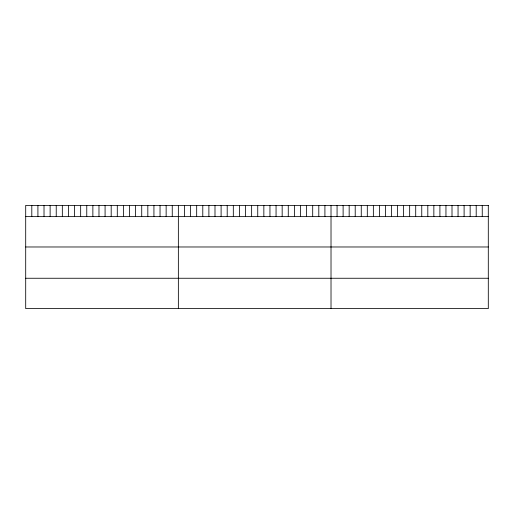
<?xml version="1.0" encoding="UTF-8"?>
<svg xmlns="http://www.w3.org/2000/svg" width="514" height="514" viewBox="0 0 514 514"><rect width="100%" height="100%" fill="white"/><g stroke="black" fill="none" stroke-linecap="round" stroke-linejoin="round"><path stroke-width="0.77" d="M25.7 216.625L488.3 216.625M25.7 246.977L488.3 246.977M25.7 278.254L488.3 278.254M482.248 205.388L482.248 216.625M476.202 205.388L476.202 216.625M470.149 205.388L470.149 216.625M464.103 205.388L464.103 216.625M458.051 205.388L458.051 216.625M452.005 205.388L452.005 216.625M445.953 205.388L445.953 216.625M439.907 205.388L439.907 216.625M433.855 205.388L433.855 216.625M427.809 205.388L427.809 216.625M421.756 205.388L421.756 216.625M415.71 205.388L415.71 216.625M409.658 205.388L409.658 216.625M403.606 205.388L403.606 216.625M397.56 205.388L397.56 216.625M391.507 205.388L391.507 216.625M385.461 205.388L385.461 216.625M379.409 205.388L379.409 216.625M373.363 205.388L373.363 216.625M367.311 205.388L367.311 216.625M361.265 205.388L361.265 216.625M355.213 205.388L355.213 216.625M349.167 205.388L349.167 216.625M343.114 205.388L343.114 216.625M337.068 205.388L337.068 216.625M331.016 205.388L331.016 308.612M324.912 205.388L324.912 216.625M318.802 205.388L318.802 216.625M312.698 205.388L312.698 216.625M306.588 205.388L306.588 216.625M300.484 205.388L300.484 216.625M294.381 205.388L294.381 216.625M288.27 205.388L288.27 216.625M282.167 205.388L282.167 216.625M276.057 205.388L276.057 216.625M269.953 205.388L269.953 216.625M263.849 205.388L263.849 216.625M257.739 205.388L257.739 216.625M251.635 205.388L251.635 216.625M245.525 205.388L245.525 216.625M239.421 205.388L239.421 216.625M233.317 205.388L233.317 216.625M227.207 205.388L227.207 216.625M221.104 205.388L221.104 216.625M214.993 205.388L214.993 216.625M208.89 205.388L208.89 216.625M202.786 205.388L202.786 216.625M196.676 205.388L196.676 216.625M190.572 205.388L190.572 216.625M184.462 205.388L184.462 216.625M178.358 205.388L178.358 308.612M172.254 205.388L172.254 216.625M166.144 205.388L166.144 216.625M160.04 205.388L160.04 216.625M153.93 205.388L153.93 216.625M147.826 205.388L147.826 216.625M141.723 205.388L141.723 216.625M135.612 205.388L135.612 216.625M129.509 205.388L129.509 216.625M123.399 205.388L123.399 216.625M117.295 205.388L117.295 216.625M111.191 205.388L111.191 216.625M105.081 205.388L105.081 216.625M98.977 205.388L98.977 216.625M92.867 205.388L92.867 216.625M86.763 205.388L86.763 216.625M80.659 205.388L80.659 216.625M74.549 205.388L74.549 216.625M68.446 205.388L68.446 216.625M62.335 205.388L62.335 216.625M56.232 205.388L56.232 216.625M50.128 205.388L50.128 216.625M44.018 205.388L44.018 216.625M37.914 205.388L37.914 216.625M31.804 205.388L31.804 216.625M488.3 205.388L25.7 205.388L25.7 308.612L488.3 308.612L488.3 205.388"/></g></svg>
